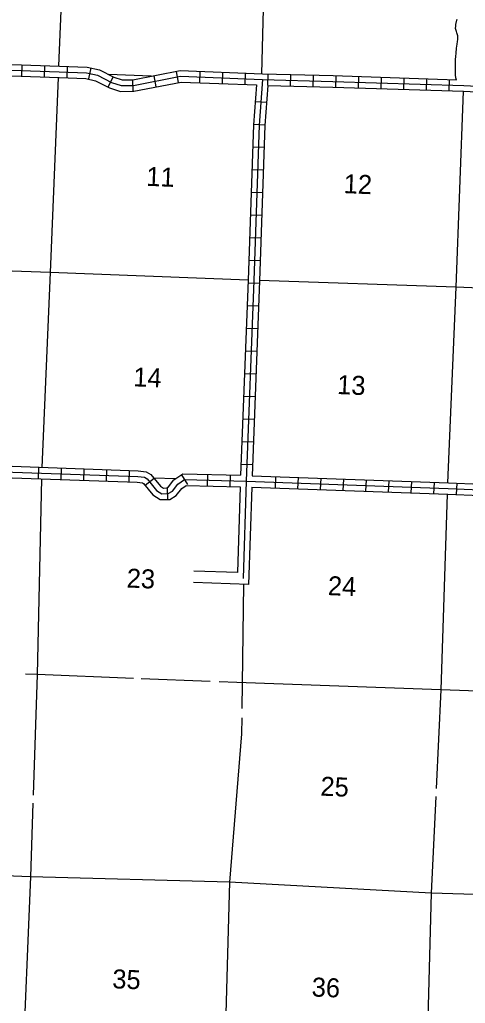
# Model space of a CAD drawing. Extents: x 291208 to 979635, y 15644499 to 16911232.
# Drawn here: x 844263 to 855987, y 16633278 to 16659159 of the extents above; entities that cross this region are included whole.
import ezdxf

# ---------------------------------------------------------------- set-up
doc = ezdxf.new("R2010")
doc.units = 0
for name, color, linetype in [('L10', 7, 'Continuous'), ('L11', 7, 'Continuous'), ('L13', 7, 'Continuous'), ('L14', 7, 'Continuous'), ('L8', 7, 'Continuous'), ('L9', 7, 'Continuous')]:
    doc.layers.add(name, color=color, linetype=linetype)

msp = doc.modelspace()

# ---------------------------------------------------------------- linework, layer by layer
at = {"layer": 'L10'}
msp.add_lwpolyline([(855753, 16657580), (855739, 16657631), (855730, 16657708), (855730, 16657803), (855729, 16657944), (855729, 16657999), (855731, 16658109), (855734, 16658186), (855743, 16658275), (855759, 16658407), (855772, 16658511), (855782, 16658588), (855787, 16658636), (855789, 16658665), (855793, 16658702), (855793, 16658713), (855789, 16658737), (855763, 16658813), (855751, 16658850), (855732, 16658925), (855736, 16658987), (855741, 16659032), (855767, 16659146), (855774, 16659172)], dxfattribs=at)
at = {"layer": 'L11'}
for p, q in [((850066, 16646871), (849994, 16644610)), ((850366, 16646861), (850284, 16644300)), ((849994, 16644610), (848842, 16644651)), ((850284, 16644300), (848832, 16644351))]:
    msp.add_line(p, q, dxfattribs=at)
at = {"layer": 'L13'}
for p, q in [((847720, 16657671), (846599, 16657716)), ((848365, 16647080), (847791, 16647099)), ((850152, 16644305), (850109, 16641037)), ((849276, 16641745), (847457, 16641818))]:
    msp.add_line(p, q, dxfattribs=at)
for points in [[(851131, 16673311), (850948, 16668134), (850754, 16662854), (850622, 16657736)], [(845623, 16667671), (845499, 16663115), (845285, 16657940)], [(845272, 16657640), (845067, 16652507), (844846, 16647380)], [(855930, 16657274), (855740, 16652119), (855518, 16646973)], [(850273, 16652305), (845067, 16652507), (839793, 16652694), (834496, 16652924), (829214, 16653103)], [(860825, 16651914), (855740, 16652119), (850573, 16652295)], [(844836, 16647081), (844720, 16641928), (844618, 16638759)], [(855507, 16646673), (855342, 16641526), (855218, 16638929)], [(847255, 16641826), (844720, 16641928), (844413, 16641939)], [(860454, 16641345), (855342, 16641526), (849976, 16641717), (849510, 16641735)], [(850106, 16640793), (850100, 16640370), (849783, 16636462), (849636, 16631121)], [(844611, 16638548), (844549, 16636605), (844331, 16631360)], [(855208, 16638723), (855086, 16636173), (854951, 16630899)], [(857954, 16636089), (855086, 16636173), (849783, 16636462), (844549, 16636605), (839167, 16636814), (833953, 16637032), (828676, 16637211)]]:
    msp.add_lwpolyline(points, dxfattribs=at)
at = {"layer": 'L8'}
for p, q in [((844323, 16657973), (844313, 16657675)), ((844919, 16657952), (844909, 16657654)), ((845516, 16657931), (845505, 16657633)), ((846139, 16657889), (846070, 16657599)), ((847791, 16657684), (847847, 16657391)), ((848377, 16657797), (848433, 16657504)), ((849005, 16657798), (848994, 16657500)), ((849601, 16657775), (849590, 16657477)), ((850198, 16657752), (850186, 16657454)), ((850792, 16657730), (850784, 16657432)), ((851388, 16657715), (851380, 16657416)), ((851985, 16657699), (851977, 16657401)), ((852582, 16657683), (852572, 16657385)), ((853178, 16657664), (853168, 16657365)), ((846721, 16657653), (846585, 16657387)), ((847230, 16657577), (847236, 16657279)), ((853774, 16657644), (853765, 16657346)), ((854371, 16657625), (854361, 16657326)), ((854967, 16657605), (854957, 16657307)), ((855563, 16657586), (855554, 16657287)), ((850757, 16656979), (850460, 16657000)), ((850716, 16656384), (850418, 16656405)), ((850695, 16655793), (850396, 16655803)), ((850674, 16655197), (850376, 16655207)), ((850653, 16654600), (850355, 16654611)), ((850632, 16654004), (850334, 16654015)), ((850611, 16653408), (850313, 16653418)), ((850590, 16652812), (850292, 16652822)), ((850569, 16652215), (850271, 16652226)), ((850546, 16651619), (850248, 16651630)), ((850523, 16651023), (850225, 16651034)), ((850500, 16650427), (850202, 16650438)), ((850477, 16649830), (850179, 16649842)), ((850455, 16649234), (850157, 16649246)), ((850432, 16648638), (850134, 16648650)), ((850409, 16648042), (850111, 16648053)), ((844758, 16647383), (844748, 16647085)), ((845354, 16647362), (845344, 16647064)), ((845951, 16647341), (845940, 16647043)), ((846547, 16647320), (846536, 16647022)), ((850386, 16647446), (850088, 16647457)), ((847143, 16647299), (847133, 16647001)), ((847798, 16647089), (847568, 16646900)), ((848518, 16647180), (848682, 16646932)), ((849200, 16647191), (849193, 16646893)), ((849796, 16647176), (849789, 16646878)), ((850991, 16647138), (850980, 16646840)), ((851587, 16647116), (851576, 16646818)), ((852183, 16647094), (852172, 16646796)), ((852779, 16647072), (852768, 16646774)), ((853375, 16647050), (853364, 16646752)), ((848147, 16646837), (848152, 16646538)), ((853972, 16647028), (853961, 16646730)), ((854568, 16647007), (854557, 16646708)), ((855164, 16646985), (855153, 16646687)), ((855761, 16646962), (855748, 16646664))]:
    msp.add_line(p, q, dxfattribs=at)
for points in [[(829421, 16658516), (834677, 16658331), (839970, 16658104), (840080, 16658117), (841390, 16658044), (842545, 16658036), (845308, 16657939), (846041, 16657913), (846363, 16657837), (846738, 16657646), (846958, 16657573), (847238, 16657578), (848486, 16657819), (850655, 16657735), (852507, 16657686), (855753, 16657580)], [(829415, 16658366), (834671, 16658182), (839975, 16657954), (840085, 16657966), (841385, 16657894), (842542, 16657886), (845303, 16657789), (846020, 16657764), (846310, 16657695), (846680, 16657507), (846936, 16657423), (847253, 16657428), (848498, 16657669), (850650, 16657585), (852503, 16657536), (855948, 16657424), (857866, 16657331), (860928, 16657207), (861161, 16657182), (866266, 16657003), (871738, 16656778)], [(840121, 16657814), (841380, 16657744), (842538, 16657736), (845298, 16657639), (846000, 16657614), (846258, 16657553), (846622, 16657368), (846913, 16657272), (847269, 16657278), (848509, 16657518), (850490, 16657441)], [(850490, 16657441), (850416, 16656393), (850273, 16652302), (850076, 16647170)], [(850650, 16657585), (850566, 16656385), (850423, 16652297), (850221, 16647017)], [(850790, 16657431), (850716, 16656377), (850573, 16652291), (850376, 16647161)], [(850790, 16657431), (852498, 16657386), (855942, 16657274), (857860, 16657182), (861006, 16657054)], [(842243, 16648355), (842275, 16648357), (842916, 16648277), (843138, 16647982), (843216, 16647718), (843534, 16647435), (843582, 16647425), (847381, 16647292), (847593, 16647264), (847716, 16647190), (847965, 16646887), (848046, 16646836), (848130, 16646837), (848180, 16646866), (848317, 16647049), (848558, 16647208), (850076, 16647170)], [(842091, 16648050), (842262, 16648056), (842752, 16647995), (842866, 16647845), (842952, 16647551), (843395, 16647157), (843546, 16647126), (847356, 16646992), (847492, 16646974), (847517, 16646959), (847764, 16646660), (847961, 16646535), (848212, 16646538), (848383, 16646636), (848526, 16646827), (848645, 16646906), (850066, 16646871)], [(843564, 16647275), (847368, 16647142), (847543, 16647119), (847616, 16647075), (847865, 16646774), (848004, 16646685), (848171, 16646688), (848282, 16646751), (848422, 16646938), (848601, 16647057), (850221, 16647017), (855534, 16646822), (860789, 16646604)], [(850376, 16647161), (855540, 16646972), (860645, 16646760)], [(850366, 16646861), (855529, 16646672), (860634, 16646460)]]:
    msp.add_lwpolyline(points, dxfattribs=at)
at = {"layer": 'L9'}
msp.add_lwpolyline([(850221, 16647017), (850139, 16644455)], dxfattribs=at)

# ---------------------------------------------------------------- texts
at = {"layer": 'L14'}
for s, p in [('11', (847587, 16654789)), ('12', (852779, 16654597)), ('14', (847245, 16649513)), ('13', (852607, 16649310)), ('23', (847071, 16644220)), ('24', (852363, 16644020)), ('25', (852168, 16638744)), ('35', (846692, 16633676)), ('36', (851938, 16633461))]:
    msp.add_text(s, height=500, rotation=357.5571, dxfattribs=at).set_placement(p)

doc.saveas('drawing.dxf')
